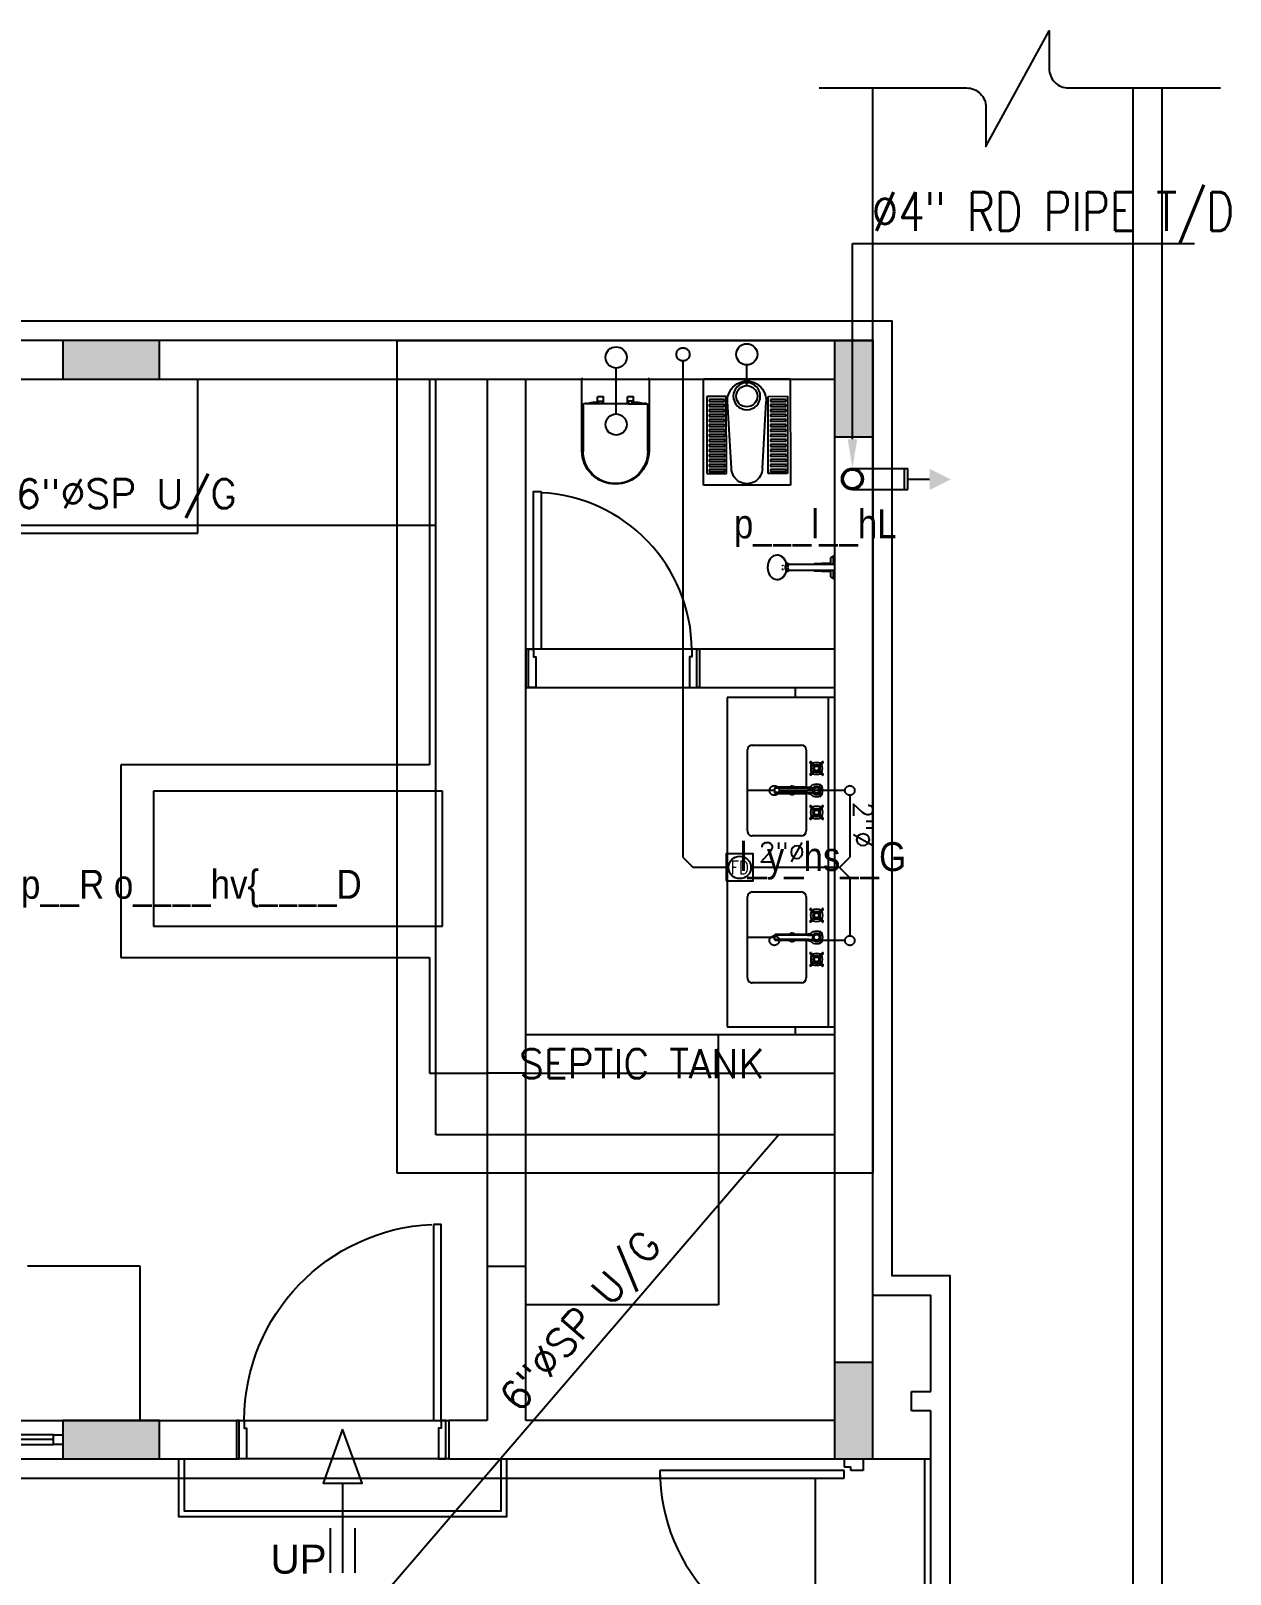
# Model space of a CAD drawing. Header units: metres. Extents: x -658 to -58, y -713 to -118.
# Drawn here: x -303.41 to -297.2, y -133.55 to -125.55 of the extents above; entities that cross this region are included whole.
import ezdxf
from ezdxf import colors
from ezdxf.entities.mleader import LeaderData, LeaderLine
from ezdxf.enums import TextEntityAlignment as Align
from ezdxf.math import Vec2, Vec3

# ---------------------------------------------------------------- set-up
doc = ezdxf.new("R2010")
doc.units = ezdxf.units.M
doc.header["$LTSCALE"] = 100
doc.linetypes.add('CENTERX2', pattern=[4, 2.5, -0.5, 0.5, -0.5])
for name, color, linetype in [('ARR', 114, 'Continuous'), ('cw', 4, 'Continuous'), ('DRAIN-LW', 2, 'Continuous'), ('drainage', 6, 'Continuous'), ('P-SANR-FDRN', 3, 'Continuous'), ('plan', 8, 'Continuous'), ('RWP', 6, 'Continuous'), ('WATER TEXT', 3, 'Continuous')]:
    doc.layers.add(name, color=color, linetype=linetype)
doc.layers.add('DRAINAGE  TEXT', color=3, linetype='Continuous', lineweight=25)
doc.layers.add('TEXT', color=7, linetype='Continuous', lineweight=25)
doc.styles.add('02-GROUND-FOR WORK$0$MZ', font='romans.shx', dxfattribs={"width": 0.8})
doc.styles.add('Arial', font='arial.ttf', dxfattribs={"height": 0.2})
doc.styles.add('mech', font='romans.shx')
doc.styles.add('style12', font='xarab.shx')
doc.styles.add('TIMES', font='simplex.shx', dxfattribs={"width": 0.8, "height": 0.4})

# ---------------------------------------------------------------- blocks, each defined once
blk = doc.blocks.new('Double Flush - E-5169083-الدور الارضي')
for p, q in [((-0.9596, 1.0021), (-0.9196, 1.0021)), ((-0.9596, 0.05), (-0.9596, 1.0021)), ((-0.9196, 1.0021), (-0.9196, 0.05)), ((0.9, 1.005), (0.9, 0.05)), ((0.94, 1.005), (0.9, 1.005)), ((0.94, 0.05), (0.94, 1.005)), ((-1, 0.05), (-0.9596, 0.05)), ((-1, 0.05), (-1, -0.05)), ((-0.9596, 0.05), (-0.9196, 0.05)), ((-0.9596, 0.05), (-0.9596, 0.015)), ((-0.94, 0.015), (-0.9596, 0.015)), ((-0.94, -0.05), (-0.94, 0.015)), ((0.9, 0.05), (0.94, 0.05)), ((0.94, 0.015), (0.9596, 0.015)), ((0.94, -0.05), (0.94, 0.015)), ((0.9596, 0.05), (0.9596, 0.015)), ((1, 0.05), (0.9596, 0.05)), ((1, 0.05), (1, -0.05)), ((-1, -0.05), (-0.94, -0.05)), ((1, -0.05), (0.94, -0.05))]:
    blk.add_line(p, q)
for centre, radius, start, end in [((-0.9596, 0.0534), 0.9487, 0, 90), ((0.94, 0.0541), 0.9509, 90, 180.03996)]:
    blk.add_arc(centre, radius, start, end)
blk = doc.blocks.new('Double_Vanity_15689 - Double_Vanity_15689-439216-الدور الارضي')
for p, q in [((0.0515, 0), (0.0515, -0.0317)), ((1.7601, -0.0317), (1.7601, 0)), ((0.0515, -0.0317), (1.7601, -0.0317)), ((0.0515, -0.0317), (0.0515, -0.5563)), ((0.3853, -0.0635), (0.3917, -0.0699)), ((0.3969, -0.0646), (0.3905, -0.0582)), ((0.3917, -0.0699), (0.4082, -0.0864)), ((0.4134, -0.0812), (0.3969, -0.0646)), ((0.4413, -0.0646), (0.4248, -0.0812)), ((0.43, -0.0864), (0.4465, -0.0699)), ((0.4477, -0.0582), (0.4413, -0.0646)), ((0.4465, -0.0699), (0.4529, -0.0635)), ((0.5046, -0.0702), (0.5144, -0.0795)), ((0.5208, -0.0731), (0.5116, -0.0632)), ((0.5552, -0.0632), (0.546, -0.0731)), ((0.5622, -0.0702), (0.5524, -0.0795)), ((0.6139, -0.0635), (0.6204, -0.07)), ((0.6256, -0.0648), (0.6191, -0.0582)), ((0.6204, -0.07), (0.6368, -0.0864)), ((0.642, -0.0812), (0.6256, -0.0648)), ((0.6698, -0.0648), (0.6534, -0.0812)), ((0.6586, -0.0864), (0.675, -0.07)), ((0.6763, -0.0582), (0.6698, -0.0648)), ((0.675, -0.07), (0.6815, -0.0635)), ((1.1538, -0.07), (1.1473, -0.0635)), ((1.1525, -0.0582), (1.159, -0.0648)), ((1.1702, -0.0864), (1.1538, -0.07)), ((1.159, -0.0648), (1.1754, -0.0812)), ((1.1868, -0.0812), (1.2032, -0.0648)), ((1.2084, -0.07), (1.192, -0.0864)), ((1.2032, -0.0648), (1.2097, -0.0582)), ((1.2149, -0.0635), (1.2084, -0.07)), ((1.2666, -0.0702), (1.2764, -0.0795)), ((1.2736, -0.0632), (1.2828, -0.0731)), ((1.308, -0.0731), (1.3172, -0.0632)), ((1.3242, -0.0702), (1.3144, -0.0795)), ((1.3823, -0.0699), (1.3759, -0.0635)), ((1.3811, -0.0582), (1.3875, -0.0646)), ((1.3988, -0.0864), (1.3823, -0.0699)), ((1.3875, -0.0646), (1.404, -0.0812)), ((1.4154, -0.0812), (1.4319, -0.0646)), ((1.4371, -0.0699), (1.4206, -0.0864)), ((1.4319, -0.0646), (1.4383, -0.0582)), ((1.4435, -0.0635), (1.4371, -0.0699)), ((1.7601, -0.5563), (1.7601, -0.0317)), ((0.3232, -0.1461), (0.517, -0.1461)), ((0.3917, -0.1143), (0.3853, -0.1207)), ((0.3905, -0.1259), (0.3969, -0.1195)), ((0.4082, -0.0978), (0.3917, -0.1143)), ((0.3969, -0.1195), (0.4134, -0.103)), ((0.4248, -0.103), (0.4413, -0.1195)), ((0.4465, -0.1143), (0.43, -0.0978)), ((0.4413, -0.1195), (0.4477, -0.1259)), ((0.4529, -0.1207), (0.4465, -0.1143)), ((0.5172, -0.148), (0.5172, -0.3067)), ((0.5219, -0.1393), (0.5219, -0.3107)), ((0.5449, -0.1393), (0.5449, -0.3107)), ((0.5496, -0.3067), (0.5496, -0.148)), ((0.5498, -0.1461), (0.7436, -0.1461)), ((0.6204, -0.1141), (0.6139, -0.1207)), ((0.6191, -0.1259), (0.6256, -0.1194)), ((0.6368, -0.0978), (0.6204, -0.1141)), ((0.6256, -0.1194), (0.642, -0.103)), ((0.6534, -0.103), (0.6698, -0.1194)), ((0.675, -0.1141), (0.6586, -0.0978)), ((0.6698, -0.1194), (0.6763, -0.1259)), ((0.6815, -0.1207), (0.675, -0.1141)), ((1.0852, -0.1461), (1.279, -0.1461)), ((1.1473, -0.1207), (1.1538, -0.1141)), ((1.159, -0.1194), (1.1525, -0.1259)), ((1.1538, -0.1141), (1.1702, -0.0978)), ((1.1754, -0.103), (1.159, -0.1194)), ((1.2032, -0.1194), (1.1868, -0.103)), ((1.192, -0.0978), (1.2084, -0.1141)), ((1.2097, -0.1259), (1.2032, -0.1194)), ((1.2084, -0.1141), (1.2149, -0.1207)), ((1.2792, -0.3067), (1.2792, -0.148)), ((1.2839, -0.1393), (1.2839, -0.3107)), ((1.3069, -0.1393), (1.3069, -0.3107)), ((1.3116, -0.148), (1.3116, -0.3067)), ((1.3118, -0.1461), (1.5056, -0.1461)), ((1.3759, -0.1207), (1.3823, -0.1143)), ((1.3875, -0.1195), (1.3811, -0.1259)), ((1.3823, -0.1143), (1.3988, -0.0978)), ((1.404, -0.103), (1.3875, -0.1195)), ((1.4319, -0.1195), (1.4154, -0.103)), ((1.4206, -0.0978), (1.4371, -0.1143)), ((1.4383, -0.1259), (1.4319, -0.1195)), ((1.4371, -0.1143), (1.4435, -0.1207)), ((0.2978, -0.4255), (0.2978, -0.1715)), ((0.769, -0.1715), (0.769, -0.4255)), ((1.0598, -0.4255), (1.0598, -0.1715)), ((1.531, -0.1715), (1.531, -0.4255)), ((0.7436, -0.4509), (0.3232, -0.4509)), ((1.5056, -0.4509), (1.0852, -0.4509)), ((0.0515, -0.5563), (1.7601, -0.5563))]:
    blk.add_line(p, q)
for centre, radius in [((0.4191, -0.0921), 0.0123), ((0.5334, -0.0921), 0.0193), ((0.5334, -0.0921), 0.0144), ((0.6477, -0.0921), 0.0123), ((1.1811, -0.0921), 0.0123), ((1.2954, -0.0921), 0.0193), ((1.2954, -0.0921), 0.0144), ((1.4097, -0.0921), 0.0123)]:
    blk.add_circle(centre, radius)
for centre, radius, start, end in [((0.3879, -0.0609), 0.0037, 45, 225), ((0.481, -0.0921), 0.092, 166.03492, 193.96508), ((0.4191, -0.1539), 0.092, 76.03492, 103.96508), ((0.4564, -0.0921), 0.0562, 167.38599, 192.61401), ((0.4191, -0.1294), 0.0562, 77.38599, 102.61401), ((0.4191, -0.0921), 0.0142, 60.15814, 119.84186), ((0.3818, -0.0921), 0.0562, 347.38599, 12.61401), ((0.3572, -0.0921), 0.092, 346.03492, 13.96508), ((0.4503, -0.0609), 0.0037, 315, 135), ((0.5851, -0.0921), 0.0835, 164.82818, 194.06586), ((0.4892, -0.0479), 0.0271, 304.47545, 325.52455), ((0.5334, -0.1438), 0.0835, 74.82818, 105.17182), ((0.5707, -0.0921), 0.0576, 167.39951, 194.38352), ((0.4994, -0.0581), 0.0262, 305.07698, 324.92302), ((0.5334, -0.1294), 0.0576, 77.39951, 102.60049), ((0.5674, -0.0581), 0.0262, 215.07698, 234.92302), ((0.4961, -0.0921), 0.0577, 345.61648, 12.60049), ((0.5776, -0.0479), 0.0271, 214.47545, 235.52455), ((0.4817, -0.0921), 0.0835, 345.93414, 15.17182), ((0.6165, -0.0609), 0.0037, 45, 225), ((0.6714, -0.0921), 0.0556, 156.61011, 203.38989), ((0.6477, -0.1158), 0.0556, 66.61011, 113.38989), ((0.685, -0.0921), 0.0562, 167.38599, 192.61401), ((0.6477, -0.1294), 0.0562, 77.38599, 102.61401), ((0.6477, -0.0921), 0.0142, 60.15814, 119.84186), ((0.6104, -0.0921), 0.0561, 347.38599, 12.61401), ((0.624, -0.0921), 0.0556, 336.61011, 23.38989), ((0.6789, -0.0609), 0.0037, 315, 135), ((1.1499, -0.0609), 0.0037, 45, 225), ((1.2048, -0.0921), 0.0556, 156.61011, 203.38989), ((1.1811, -0.1158), 0.0555, 66.61011, 113.38989), ((1.2184, -0.0921), 0.0561, 167.38599, 192.61401), ((1.1811, -0.1294), 0.0561, 77.38599, 102.61401), ((1.1811, -0.0921), 0.0142, 60.15814, 119.84186), ((1.1438, -0.0921), 0.0562, 347.38599, 12.61401), ((1.1574, -0.0921), 0.0556, 336.61011, 23.38989), ((1.2123, -0.0609), 0.0037, 315, 135), ((1.3471, -0.0921), 0.0835, 164.82818, 194.06586), ((1.2512, -0.0479), 0.0271, 304.47545, 325.52455), ((1.2954, -0.1438), 0.0835, 74.82818, 105.17182), ((1.3327, -0.0921), 0.0576, 167.39951, 194.38352), ((1.2614, -0.0581), 0.0262, 305.07698, 324.92302), ((1.2954, -0.1294), 0.0577, 77.39951, 102.60049), ((1.3294, -0.0581), 0.0262, 215.07698, 234.92302), ((1.2581, -0.0921), 0.0577, 345.61648, 12.60049), ((1.3396, -0.0479), 0.0271, 214.47545, 235.52455), ((1.2437, -0.0921), 0.0835, 345.93414, 15.17182), ((1.3785, -0.0609), 0.0037, 45, 225), ((1.4716, -0.0921), 0.092, 166.03492, 193.96508), ((1.4097, -0.1539), 0.092, 76.03492, 103.96508), ((1.447, -0.0921), 0.0561, 167.38599, 192.61401), ((1.4097, -0.1294), 0.0561, 77.38599, 102.61401), ((1.4097, -0.0921), 0.0142, 60.15814, 119.84186), ((1.3724, -0.0921), 0.0562, 347.38599, 12.61401), ((1.3478, -0.0921), 0.092, 346.03492, 13.96508), ((1.4409, -0.0609), 0.0037, 315, 135), ((0.3232, -0.1715), 0.0254, 90, 180), ((0.3879, -0.1233), 0.0037, 135, 315), ((0.4191, -0.0302), 0.092, 256.03492, 283.96508), ((0.4191, -0.0921), 0.0142, 150.15814, 209.84186), ((0.4191, -0.0548), 0.0562, 257.38599, 282.61401), ((0.4191, -0.0921), 0.0142, 240.15814, 299.84186), ((0.4191, -0.0921), 0.0142, 330.15814, 29.84186), ((0.4503, -0.1233), 0.0037, 225, 45), ((0.4944, -0.1284), 0.0188, 23.37996, 58.62004), ((0.449, -0.148), 0.0682, 0, 23.37996), ((0.5072, -0.1177), 0.0137, 19.73046, 55.78518), ((0.3364, -0.1393), 0.1855, 0, 8.11708), ((0.5334, 0.0167), 0.1305, 264.12495, 275.87505), ((0.7304, -0.1393), 0.1855, 171.88292, 180), ((0.5596, -0.1177), 0.0137, 124.21482, 160.26954), ((0.6186, -0.1482), 0.069, 156.76966, 179.85038), ((0.5722, -0.1281), 0.0184, 121.04904, 156.95096), ((0.6165, -0.1233), 0.0037, 135, 315), ((0.6477, -0.0684), 0.0555, 246.61011, 293.38989), ((0.6477, -0.0921), 0.0142, 150.15814, 209.84186), ((0.6477, -0.0548), 0.0561, 257.38599, 282.61401), ((0.6477, -0.0921), 0.0142, 240.15814, 299.84186), ((0.6477, -0.0921), 0.0142, 330.15814, 29.84186), ((0.6789, -0.1233), 0.0037, 225, 45), ((0.7436, -0.1715), 0.0254, 0, 90), ((1.0852, -0.1715), 0.0254, 90, 180), ((1.1499, -0.1233), 0.0037, 135, 315), ((1.1811, -0.0684), 0.0556, 246.61011, 293.38989), ((1.1811, -0.0921), 0.0142, 150.15814, 209.84186), ((1.1811, -0.0548), 0.0561, 257.38599, 282.61401), ((1.1811, -0.0921), 0.0142, 240.15814, 299.84186), ((1.1811, -0.0921), 0.0142, 330.15814, 29.84186), ((1.2123, -0.1233), 0.0037, 225, 45), ((1.2566, -0.1281), 0.0184, 23.04904, 58.95096), ((1.2102, -0.1482), 0.069, 0.14962, 23.23034), ((1.2692, -0.1177), 0.0137, 19.73046, 55.78518), ((1.0984, -0.1393), 0.1855, 0, 8.11708), ((1.2954, 0.0167), 0.1305, 264.12495, 275.87505), ((1.4924, -0.1393), 0.1855, 171.88292, 180), ((1.3216, -0.1177), 0.0137, 124.21482, 160.26954), ((1.3798, -0.148), 0.0682, 156.62004, 180), ((1.3344, -0.1284), 0.0188, 121.37996, 156.62004), ((1.3785, -0.1233), 0.0037, 135, 315), ((1.4097, -0.0302), 0.092, 256.03492, 283.96508), ((1.4097, -0.0921), 0.0142, 150.15814, 209.84186), ((1.4097, -0.0548), 0.0562, 257.38599, 282.61401), ((1.4097, -0.0921), 0.0142, 240.15814, 299.84186), ((1.4097, -0.0921), 0.0142, 330.15814, 29.84186), ((1.4409, -0.1233), 0.0037, 225, 45), ((1.5056, -0.1715), 0.0254, 0, 90), ((0.5335, -0.1488), 0.1623, 265.90755, 274.01036), ((1.2953, -0.1488), 0.1623, 265.98964, 274.09245), ((0.3232, -0.4255), 0.0254, 180, 270), ((0.7436, -0.4255), 0.0254, 270, 0), ((1.0852, -0.4255), 0.0254, 180, 270), ((1.5056, -0.4255), 0.0254, 270, 0)]:
    blk.add_arc(centre, radius, start, end)
for points in [[(0.5172, -0.3067), (0.5179, -0.307), (0.5191, -0.3077), (0.5207, -0.3091), (0.5216, -0.3102), (0.5219, -0.3107)], [(0.5449, -0.3108), (0.5453, -0.3102), (0.5461, -0.3091), (0.5477, -0.3077), (0.549, -0.307), (0.5496, -0.3067)], [(1.2839, -0.3108), (1.2835, -0.3102), (1.2827, -0.3091), (1.2811, -0.3077), (1.2798, -0.307), (1.2792, -0.3067)], [(1.3116, -0.3067), (1.3109, -0.307), (1.3097, -0.3077), (1.3081, -0.3091), (1.3072, -0.3102), (1.3069, -0.3107)]]:
    blk.add_open_spline(points, degree=3)
blk = doc.blocks.new('Sink - Undercounter - 0614_000-439182-الدور الارضي')
blk.add_line((0, -0.3683), (0, -0.508))
for radius, start, end in [(0.0222, 167.9907, 173.26445), (0.0223, 186.65521, 191.95082), (0.0223, 6.69479, 11.98142), (0.0222, 348.02863, 353.31801)]:
    blk.add_arc((0, -0.2759), radius, start, end)
for points, knots in [([(-0.0164, -0.2909), (-0.0166, -0.2907), (-0.0177, -0.2895), (-0.0194, -0.2871), (-0.021, -0.2836), (-0.0219, -0.2803), (-0.0222, -0.2774), (-0.0223, -0.2741), (-0.0217, -0.2702), (-0.0202, -0.2663), (-0.0185, -0.2635), (-0.0174, -0.262), (-0.0166, -0.2612), (-0.0164, -0.2609)], [0.2645153, 0.2645153, 0.2645153, 0.2645153, 0.2777778, 0.3333333, 0.3888889, 0.4444444, 0.4791667, 0.5138889, 0.5833333, 0.6527778, 0.6875, 0.7222222, 0.7350275, 0.7350275, 0.7350275, 0.7350275]), ([(0.0164, -0.2609), (0.0166, -0.2612), (0.0177, -0.2624), (0.0194, -0.2647), (0.021, -0.2683), (0.0219, -0.2716), (0.0222, -0.2744), (0.0223, -0.2777), (0.0217, -0.2817), (0.0202, -0.2856), (0.0185, -0.2883), (0.0174, -0.2898), (0.0166, -0.2907), (0.0164, -0.2909)], [0.2647712, 0.2647712, 0.2647712, 0.2647712, 0.2777778, 0.3333333, 0.3888889, 0.4444444, 0.4791667, 0.5138889, 0.5833333, 0.6527778, 0.6875, 0.7222222, 0.735342, 0.735342, 0.735342, 0.735342])]:
    blk.add_open_spline(points, degree=3, knots=knots)
blk = doc.blocks.new('Deca_Bacia Sanitaria Convencional Lk_P_232_Suspensa - P_232_Branco Gelo GE17-2202971-الدور الارضي')
for p, q in [((-99.1446, -78.7742), (-99.1446, -79.1455)), ((-98.7968, -79.1455), (-98.7968, -78.7742))]:
    blk.add_line(p, q)
for centre, radius, start, end in [((-98.9707, -78.7742), 0.1739, 0, 180), ((-99.1406, -79.1455), 0.004, 180, 270), ((-98.8008, -79.1455), 0.004, 270, 0)]:
    blk.add_arc(centre, radius, start, end)
blk = doc.blocks.new('Deca_Shared_Assento_P_232 - AP_60_ Branco Gelo GE17-2202861-الدور الارضي')
for p, q in [((-99.1388, -79.0091), (-99.1388, -78.7705)), ((-98.803, -78.7711), (-98.803, -79.0091)), ((-99.0394, -79.0174), (-99.1343, -79.0174)), ((-99.1209, -79.0192), (-99.1284, -79.0191)), ((-99.0652, -79.0243), (-99.088, -79.0243)), ((-99.0736, -79.0233), (-99.0736, -79.0174)), ((-99.073, -79.0234), (-99.073, -79.0174)), ((-99.0652, -79.0243), (-99.0615, -79.0243)), ((-99.0652, -79.0516), (-99.0652, -79.0243)), ((-99.0336, -79.0526), (-99.0642, -79.0526)), ((-99.0605, -79.0233), (-99.0605, -79.0174)), ((-99.0605, -79.0212), (-99.0584, -79.0212)), ((-99.0584, -79.0212), (-99.0584, -79.0302)), ((-99.0574, -79.0312), (-99.0404, -79.0312)), ((-98.9671, -79.0174), (-99.0394, -79.0174)), ((-99.0394, -79.0174), (-99.0394, -79.0212)), ((-99.0394, -79.0303), (-99.0394, -79.0211)), ((-99.0394, -79.0212), (-99.0336, -79.0212)), ((-99.0326, -79.0222), (-99.0326, -79.0516)), ((-98.9024, -79.0174), (-98.9671, -79.0174)), ((-98.9092, -79.0516), (-98.9092, -79.0222)), ((-98.9082, -79.0212), (-98.9024, -79.0212)), ((-98.8776, -79.0526), (-98.9082, -79.0526)), ((-98.9024, -79.0174), (-98.8074, -79.0174)), ((-98.9024, -79.0212), (-98.9024, -79.0174)), ((-98.9024, -79.0303), (-98.9024, -79.0211)), ((-98.8844, -79.0312), (-98.9014, -79.0312)), ((-98.8834, -79.0212), (-98.8834, -79.0302)), ((-98.8813, -79.0212), (-98.8834, -79.0212)), ((-98.8813, -79.0233), (-98.8813, -79.0174)), ((-98.8766, -79.0243), (-98.8803, -79.0243)), ((-98.8537, -79.0243), (-98.8766, -79.0243)), ((-98.8766, -79.0243), (-98.8766, -79.0516)), ((-98.8688, -79.0234), (-98.8688, -79.0174)), ((-98.8682, -79.0233), (-98.8682, -79.0174)), ((-98.8133, -79.0191), (-98.8208, -79.0192))]:
    blk.add_line(p, q)
for centre, radius, start, end in [((-98.9709, -78.7711), 0.1679, 0, 179.79473), ((-99.1287, -79.0091), 0.01, 180, 271.77314), ((-99.0407, -78.6089), 0.4181, 258.94403, 263.5087), ((-99.0746, -79.0233), 0.00102, 280, 0), ((-99.072, -79.0234), 0.000938, 180, 270), ((-99.0642, -79.0516), 0.001, 180, 270), ((-99.0615, -79.0233), 0.000993, 270, 0), ((-99.0574, -79.0302), 0.00101, 180, 270), ((-99.0404, -79.0301), 0.00102, 270, 353.78461), ((-99.0336, -79.0222), 0.001, 0, 90), ((-99.0336, -79.0516), 0.001, 270, 0), ((-98.9082, -79.0222), 0.001, 90, 180), ((-98.9082, -79.0516), 0.001, 180, 270), ((-98.9014, -79.0301), 0.00102, 186.21539, 270), ((-98.8844, -79.0302), 0.00101, 270, 0), ((-98.8803, -79.0233), 0.000993, 180, 270), ((-98.8776, -79.0516), 0.001, 270, 0), ((-98.8697, -79.0234), 0.000938, 270, 0), ((-98.8671, -79.0233), 0.00102, 180, 260), ((-98.901, -78.6089), 0.4181, 276.4913, 281.05597), ((-98.813, -79.0091), 0.01, 268.22686, 0)]:
    blk.add_arc(centre, radius, start, end)
blk = doc.blocks.new('SHOWER_MOXIE_BLUETOOTH_17280 - MOXIE-631698-الدور الارضي')
for p, q in [((0.0917, 0.3788), (0.1139, 0.368)), ((0.105, 0.3797), (0.105, 0.37)), ((0.11, 0.3665), (0.11, 0.3558)), ((0.1118, 0.394), (0.1182, 0.3908)), ((0.1318, 0.3908), (0.1382, 0.394)), ((0.1361, 0.368), (0.1583, 0.3788)), ((0.14, 0.3558), (0.14, 0.3665)), ((0.145, 0.37), (0.145, 0.3797)), ((0.11, 0.2585), (0.11, 0.125)), ((0.14, 0.125), (0.14, 0.2585)), ((0.1052, 0.1902), (0.1052, 0.2302)), ((0.1052, 0.2302), (0.1099, 0.2302)), ((0.1099, 0.1902), (0.1052, 0.1902)), ((0.1052, 0.1902), (0.1052, 0.1601)), ((0.1052, 0.1902), (0.1099, 0.1902)), ((0.11, 0.1601), (0.1052, 0.1601)), ((0.108, 0.1602), (0.108, 0.1582)), ((0.14, 0.2302), (0.1449, 0.2302)), ((0.1448, 0.1902), (0.1401, 0.1902)), ((0.1401, 0.1902), (0.1448, 0.1902)), ((0.1448, 0.1601), (0.1401, 0.1601)), ((0.142, 0.1582), (0.142, 0.1602)), ((0.1449, 0.2302), (0.1448, 0.1902)), ((0.1448, 0.1601), (0.1448, 0.1902)), ((0.0665, 0.1315), (0.0752, 0.1432)), ((0.0665, 0.1315), (0.0665, 0.125)), ((0.1099, 0.1315), (0.0665, 0.1315)), ((0.0752, 0.1432), (0.1098, 0.1432)), ((0.1052, 0.1582), (0.1052, 0.1432)), ((0.1052, 0.1582), (0.11, 0.1582)), ((0.125, 0.125), (0.11, 0.125)), ((0.14, 0.125), (0.125, 0.125)), ((0.1401, 0.1582), (0.1448, 0.1582)), ((0.1835, 0.1315), (0.1402, 0.1315)), ((0.1403, 0.1432), (0.1748, 0.1432)), ((0.1448, 0.1432), (0.1448, 0.1582)), ((0.1748, 0.1432), (0.1835, 0.1315)), ((0.1835, 0.125), (0.1835, 0.1315))]:
    blk.add_line(p, q)
at = {"flags": 128}
for points in [[(0.125, 0.4712), (0.1225, 0.4712), (0.1199, 0.4711), (0.1174, 0.4709), (0.1149, 0.4706), (0.1124, 0.4703), (0.1099, 0.4698), (0.1075, 0.4693), (0.105, 0.4687), (0.1027, 0.468), (0.1003, 0.4673), (0.098, 0.4665), (0.0957, 0.4656), (0.0935, 0.4646), (0.0913, 0.4636), (0.0892, 0.4625), (0.0871, 0.4614), (0.0851, 0.4601), (0.0832, 0.4589), (0.0813, 0.4575), (0.0795, 0.4561), (0.0777, 0.4546), (0.0761, 0.4531), (0.0745, 0.4516), (0.073, 0.4499), (0.0716, 0.4483), (0.0702, 0.4466), (0.069, 0.4448), (0.0678, 0.443), (0.0668, 0.4412), (0.0666, 0.4409)], [(0.0801, 0.387), (0.0784, 0.3884), (0.0767, 0.3899), (0.0752, 0.3915), (0.0737, 0.3931), (0.0723, 0.3947), (0.071, 0.3964), (0.0698, 0.3981), (0.0687, 0.3998), (0.0676, 0.4016), (0.0675, 0.4019)], [(0.1834, 0.4409), (0.1823, 0.4428), (0.1812, 0.4446), (0.1799, 0.4463), (0.1786, 0.448), (0.1772, 0.4497), (0.1757, 0.4513), (0.1742, 0.4529), (0.1725, 0.4544), (0.1708, 0.4559), (0.169, 0.4573), (0.1671, 0.4587), (0.1652, 0.4599), (0.1632, 0.4612), (0.1611, 0.4624), (0.159, 0.4635), (0.1569, 0.4645), (0.1546, 0.4655), (0.1524, 0.4664), (0.1501, 0.4672), (0.1477, 0.4679), (0.1453, 0.4686), (0.1429, 0.4692), (0.1405, 0.4697), (0.138, 0.4702), (0.1355, 0.4706), (0.133, 0.4708), (0.1305, 0.4711), (0.1279, 0.4712), (0.1254, 0.4712), (0.125, 0.4712)], [(0.1825, 0.4019), (0.1815, 0.4001), (0.1804, 0.3984), (0.1792, 0.3966), (0.1779, 0.395), (0.1765, 0.3933), (0.1751, 0.3917), (0.1735, 0.3902), (0.1719, 0.3887), (0.1702, 0.3872)], [(0.0939, 0.3786), (0.0917, 0.3796), (0.0896, 0.3807), (0.0876, 0.3818), (0.0857, 0.383)], [(0.105, 0.37), (0.105, 0.3693), (0.1051, 0.3686), (0.1052, 0.368), (0.1053, 0.3673), (0.1054, 0.3667), (0.1056, 0.366), (0.1058, 0.3654), (0.1061, 0.3647), (0.1064, 0.3641), (0.1067, 0.3635), (0.107, 0.3629), (0.1074, 0.3623), (0.1078, 0.3618), (0.1082, 0.3612), (0.1086, 0.3607), (0.1091, 0.3601), (0.1096, 0.3596), (0.1101, 0.3591)], [(0.11, 0.3558), (0.11, 0.3527), (0.11, 0.3494), (0.11, 0.346), (0.11, 0.3424), (0.11, 0.3387), (0.11, 0.3348), (0.11, 0.3309), (0.11, 0.3268), (0.11, 0.3226), (0.11, 0.3184), (0.11, 0.314), (0.11, 0.3095), (0.11, 0.305), (0.11, 0.3003), (0.11, 0.2956), (0.11, 0.2909), (0.11, 0.2861), (0.11, 0.2813), (0.11, 0.2764), (0.11, 0.2715), (0.11, 0.2665), (0.11, 0.2616), (0.11, 0.2585)], [(0.125, 0.3784), (0.1244, 0.3784), (0.1238, 0.3784), (0.1232, 0.3783), (0.1227, 0.3782), (0.1221, 0.3782), (0.1215, 0.3781), (0.1209, 0.3779), (0.1204, 0.3778), (0.1198, 0.3776), (0.1192, 0.3775), (0.1187, 0.3773), (0.1182, 0.3771), (0.1176, 0.3768), (0.1171, 0.3766), (0.1166, 0.3763), (0.1161, 0.3761), (0.1156, 0.3758), (0.1152, 0.3755), (0.1147, 0.3751), (0.1143, 0.3748), (0.1138, 0.3744), (0.1136, 0.3742)], [(0.1364, 0.3742), (0.136, 0.3746), (0.1356, 0.3749), (0.1351, 0.3753), (0.1347, 0.3756), (0.1342, 0.3759), (0.1337, 0.3762), (0.1332, 0.3764), (0.1327, 0.3767), (0.1322, 0.3769), (0.1316, 0.3772), (0.1311, 0.3774), (0.1305, 0.3775), (0.13, 0.3777), (0.1294, 0.3779), (0.1289, 0.378), (0.1283, 0.3781), (0.1277, 0.3782), (0.1271, 0.3783), (0.1265, 0.3783), (0.126, 0.3784), (0.1254, 0.3784), (0.125, 0.3784)], [(0.14, 0.2585), (0.14, 0.2634), (0.14, 0.2684), (0.14, 0.2733), (0.14, 0.2782), (0.14, 0.2831), (0.14, 0.2879), (0.14, 0.2927), (0.14, 0.2974), (0.14, 0.3021), (0.14, 0.3067), (0.14, 0.3112), (0.14, 0.3156), (0.14, 0.32), (0.14, 0.3242), (0.14, 0.3284), (0.14, 0.3324), (0.14, 0.3363), (0.14, 0.3401), (0.14, 0.3437), (0.14, 0.3473), (0.14, 0.3506), (0.14, 0.3539), (0.14, 0.3558)], [(0.1402, 0.3595), (0.1408, 0.36), (0.1412, 0.3605), (0.1417, 0.3611), (0.1421, 0.3616), (0.1425, 0.3622), (0.1429, 0.3628), (0.1433, 0.3633), (0.1436, 0.364), (0.1439, 0.3646), (0.1441, 0.3652), (0.1443, 0.3658), (0.1445, 0.3665), (0.1447, 0.3671), (0.1448, 0.3678), (0.1449, 0.3685), (0.145, 0.3691), (0.145, 0.3698), (0.145, 0.37)], [(0.1642, 0.3829), (0.1627, 0.382), (0.1607, 0.3809), (0.1586, 0.3798), (0.1565, 0.3787)]]:
    blk.add_lwpolyline(points, dxfattribs=at)
for centre, major_axis, start_param, end_param in [((0.125, 0.4213), (-0.0635, 0), 4.712389, 7.442161), ((0.125, 0.4213), (0.0626, 0), 2.917193, 2.941068), ((0.125, 0.4213), (0.0626, 0), 3.342118, 3.403978), ((0.125, 0.4213), (0.0635, 0), 5.12421, 7.853982), ((0.125, 0.4213), (0.0626, 0), 6.020799, 6.08266), ((0.125, 0.4213), (0.0626, 0), 0.200525, 0.224399), ((0.125, 0.4213), (0.0395, 0), 4.322798, 4.381145), ((0.125, 0.3687), (-0.015, 0), 4.712389, 6.283185), ((0.125, 0.3665), (-0.015, 0), 4.712389, 6.283185), ((0.125, 0.3558), (-0.015, 0), 4.712389, 6.283185), ((0.125, 0.3687), (0.015, 0), 0, 1.570796), ((0.125, 0.3665), (0.015, 0), 0, 1.570796), ((0.125, 0.3558), (0.015, 0), 0, 1.570796), ((0.125, 0.4213), (0.0395, 0), 5.030399, 5.068141)]:
    blk.add_ellipse(centre, major_axis=major_axis, ratio=0.786454, start_param=start_param, end_param=end_param)
blk = doc.blocks.new('*U102')
for points in [[(79, 916), (79, 100), (39, 100), (39, 916)], [(0, -100), (14, -100), (14, 100), (0, 100)], [(900, -100), (886, -100), (886, 100), (900, 100)]]:
    blk.add_lwpolyline(points, close=True)
at = {"ltscale": 0.25}
for points in [[(900, 100), (0, 100)], [(0, -100), (900, -100)]]:
    blk.add_lwpolyline(points, dxfattribs=at)
at = {"flags": 128}
for points in [[(14, -100), (14, 100), (14, 100), (39, 100), (39, 60), (52, 60), (52, -100)], [(886, -100), (886, 100), (886, 100), (861, 100), (861, 60), (848, 60), (848, -100), (886, -100)]]:
    blk.add_lwpolyline(points, close=True, dxfattribs=at)
at = {"ltscale": 0.25}
blk.add_arc((38.2, 88.8), 822.9, 0.40319, 87.18918, dxfattribs=at)
blk = doc.blocks.new('*U103')
for points in [[(79, 1116), (79, 100), (39, 100), (39, 1116)], [(0, -100), (14, -100), (14, 100), (0, 100)], [(1100, -100), (1086, -100), (1086, 100), (1100, 100)]]:
    blk.add_lwpolyline(points, close=True)
at = {"ltscale": 0.25}
for points in [[(1100, 100), (0, 100)], [(0, -100), (1100, -100)]]:
    blk.add_lwpolyline(points, dxfattribs=at)
at = {"flags": 128}
for points in [[(14, -100), (14, 100), (14, 100), (39, 100), (39, 60), (52, 60), (52, -100)], [(1086, -100), (1086, 100), (1086, 100), (1061, 100), (1061, 60), (1048, 60), (1048, -100), (1086, -100)]]:
    blk.add_lwpolyline(points, close=True, dxfattribs=at)
at = {"ltscale": 0.25}
blk.add_arc((38, 94.6), 1023.1, 0.40319, 87.18918, dxfattribs=at)
blk = doc.blocks.new('A$C57E275C5')
for p, q in [((0.0007, 0.4508), (0, 0.0008)), ((0.5507, 0.45), (0.0007, 0.4508)), ((0.061, 0.4364), (0.0608, 0.3364)), ((0.461, 0.4358), (0.061, 0.4364)), ((0.072, 0.3485), (0.0721, 0.4285)), ((0.0721, 0.4285), (0.0821, 0.4285)), ((0.0821, 0.4285), (0.082, 0.3485)), ((0.0979, 0.3485), (0.098, 0.4285)), ((0.098, 0.4285), (0.108, 0.4284)), ((0.108, 0.4284), (0.1079, 0.3484)), ((0.1238, 0.3484), (0.124, 0.4284)), ((0.124, 0.4284), (0.134, 0.4284)), ((0.134, 0.4284), (0.1338, 0.3484)), ((0.1498, 0.3484), (0.1499, 0.4284)), ((0.1499, 0.4284), (0.1599, 0.4284)), ((0.1599, 0.4284), (0.1598, 0.3484)), ((0.1757, 0.3483), (0.1758, 0.4283)), ((0.1758, 0.4283), (0.1858, 0.4283)), ((0.1858, 0.4283), (0.1857, 0.3483)), ((0.2016, 0.3483), (0.2017, 0.4283)), ((0.2017, 0.4283), (0.2117, 0.4283)), ((0.2117, 0.4283), (0.2116, 0.3483)), ((0.2275, 0.3483), (0.2277, 0.4283)), ((0.2277, 0.4283), (0.2377, 0.4282)), ((0.2377, 0.4282), (0.2375, 0.3482)), ((0.2535, 0.3482), (0.2536, 0.4282)), ((0.2536, 0.4282), (0.2636, 0.4282)), ((0.2636, 0.4282), (0.2635, 0.3482)), ((0.2794, 0.3482), (0.2795, 0.4282)), ((0.2795, 0.4282), (0.2895, 0.4282)), ((0.2895, 0.4282), (0.2894, 0.3482)), ((0.3053, 0.3481), (0.3054, 0.4281)), ((0.3054, 0.4281), (0.3154, 0.4281)), ((0.3154, 0.4281), (0.3153, 0.3481)), ((0.3312, 0.3481), (0.3314, 0.4281)), ((0.3314, 0.4281), (0.3414, 0.4281)), ((0.3414, 0.4281), (0.3412, 0.3481)), ((0.3572, 0.3481), (0.3573, 0.4281)), ((0.3573, 0.4281), (0.3673, 0.428)), ((0.3673, 0.428), (0.3672, 0.348)), ((0.3831, 0.348), (0.3832, 0.428)), ((0.3832, 0.428), (0.3932, 0.428)), ((0.3932, 0.428), (0.3931, 0.348)), ((0.409, 0.348), (0.4091, 0.428)), ((0.4091, 0.428), (0.4191, 0.428)), ((0.4191, 0.428), (0.419, 0.348)), ((0.4349, 0.3479), (0.435, 0.4279)), ((0.435, 0.4279), (0.445, 0.4279)), ((0.445, 0.4279), (0.4449, 0.3479)), ((0.4608, 0.3358), (0.461, 0.4358)), ((0.5507, 0.45), (0.55, 0)), ((0.0608, 0.3364), (0.4608, 0.3358)), ((0.082, 0.3485), (0.072, 0.3485)), ((0.0876, 0.3057), (0.4344, 0.325)), ((0.1079, 0.3484), (0.0979, 0.3485)), ((0.1338, 0.3484), (0.1238, 0.3484)), ((0.1598, 0.3484), (0.1498, 0.3484)), ((0.1857, 0.3483), (0.1757, 0.3483)), ((0.2116, 0.3483), (0.2016, 0.3483)), ((0.2375, 0.3482), (0.2275, 0.3483)), ((0.2635, 0.3482), (0.2535, 0.3482)), ((0.2894, 0.3482), (0.2794, 0.3482)), ((0.3153, 0.3481), (0.3053, 0.3481)), ((0.3412, 0.3481), (0.3312, 0.3481)), ((0.3672, 0.348), (0.3572, 0.3481)), ((0.3931, 0.348), (0.3831, 0.348)), ((0.419, 0.348), (0.409, 0.348)), ((0.4449, 0.3479), (0.4349, 0.3479)), ((0.0603, 0.0177), (0.0605, 0.1193)), ((0.0605, 0.1193), (0.4605, 0.1186)), ((0.0715, 0.0306), (0.0716, 0.1106)), ((0.0716, 0.1106), (0.0816, 0.1106)), ((0.0816, 0.1106), (0.0815, 0.0306)), ((0.0874, 0.1457), (0.4341, 0.1253)), ((0.0974, 0.0305), (0.0976, 0.1105)), ((0.0976, 0.1105), (0.1076, 0.1105)), ((0.1076, 0.1105), (0.1074, 0.0305)), ((0.1234, 0.0305), (0.1235, 0.1105)), ((0.1235, 0.1105), (0.1335, 0.1105)), ((0.1335, 0.1105), (0.1334, 0.0305)), ((0.1493, 0.0305), (0.1494, 0.1105)), ((0.1494, 0.1105), (0.1594, 0.1104)), ((0.1594, 0.1104), (0.1593, 0.0304)), ((0.1752, 0.0304), (0.1753, 0.1104)), ((0.1753, 0.1104), (0.1853, 0.1104)), ((0.1853, 0.1104), (0.1852, 0.0304)), ((0.2011, 0.0304), (0.2012, 0.1104)), ((0.2012, 0.1104), (0.2112, 0.1104)), ((0.2112, 0.1104), (0.2111, 0.0304)), ((0.227, 0.0303), (0.2272, 0.1103)), ((0.2272, 0.1103), (0.2372, 0.1103)), ((0.2372, 0.1103), (0.237, 0.0303)), ((0.253, 0.0303), (0.2531, 0.1103)), ((0.2531, 0.1103), (0.2631, 0.1103)), ((0.2631, 0.1103), (0.263, 0.0303)), ((0.2789, 0.0303), (0.279, 0.1103)), ((0.279, 0.1103), (0.289, 0.1102)), ((0.289, 0.1102), (0.2889, 0.0302)), ((0.3048, 0.0302), (0.3049, 0.1102)), ((0.3049, 0.1102), (0.3149, 0.1102)), ((0.3149, 0.1102), (0.3148, 0.0302)), ((0.3307, 0.0302), (0.3309, 0.1102)), ((0.3309, 0.1102), (0.3409, 0.1102)), ((0.3409, 0.1102), (0.3407, 0.0302)), ((0.3567, 0.0301), (0.3568, 0.1101)), ((0.3568, 0.1101), (0.3668, 0.1101)), ((0.3668, 0.1101), (0.3667, 0.0301)), ((0.3826, 0.0301), (0.3827, 0.1101)), ((0.3827, 0.1101), (0.3927, 0.1101)), ((0.3927, 0.1101), (0.3926, 0.0301)), ((0.4085, 0.0301), (0.4086, 0.1101)), ((0.4086, 0.1101), (0.4186, 0.11)), ((0.4186, 0.11), (0.4185, 0.03)), ((0.4344, 0.03), (0.4346, 0.11)), ((0.4346, 0.11), (0.4446, 0.11)), ((0.4446, 0.11), (0.4444, 0.03)), ((0.4605, 0.1186), (0.4603, 0.0171)), ((0, 0.0008), (0.55, 0)), ((0.4603, 0.0171), (0.0603, 0.0177)), ((0.0815, 0.0306), (0.0715, 0.0306)), ((0.1074, 0.0305), (0.0974, 0.0305)), ((0.1334, 0.0305), (0.1234, 0.0305)), ((0.1593, 0.0304), (0.1493, 0.0305)), ((0.1852, 0.0304), (0.1752, 0.0304)), ((0.2111, 0.0304), (0.2011, 0.0304)), ((0.237, 0.0303), (0.227, 0.0303)), ((0.263, 0.0303), (0.253, 0.0303)), ((0.2889, 0.0302), (0.2789, 0.0303)), ((0.3148, 0.0302), (0.3048, 0.0302)), ((0.3407, 0.0302), (0.3307, 0.0302)), ((0.3667, 0.0301), (0.3567, 0.0301)), ((0.3926, 0.0301), (0.3826, 0.0301)), ((0.4185, 0.03), (0.4085, 0.0301)), ((0.4444, 0.03), (0.4344, 0.03))]:
    blk.add_line(p, q)
blk.add_circle((0.4616, 0.2251), 0.07)
for centre, radius, start, end in [((0.44, 0.2252), 0.1, 266.63771, 93.1856), ((0.0875, 0.2257), 0.08, 89.91165, 269.91165)]:
    blk.add_arc(centre, radius, start, end)
blk = doc.blocks.new('*U118')
blk.add_line((3.95, 0), (0.05, 0))
for points in [[(0.05, 0.025), (0, 0.025), (0, -0.025), (0.05, -0.025)], [(3.95, -0.025), (3.95, 0.025), (0.05, 0.025), (0.05, -0.025)], [(3.95, 0.025), (4, 0.025), (4, -0.025), (3.95, -0.025)]]:
    blk.add_lwpolyline(points, close=True)
blk = doc.blocks.new('GREGRERGREGRE')
h = blk.add_hatch(color=256)
h.dxf.hatch_style = 1
h.paths.add_polyline_path([(-193.7048, -127.3512), (-193.7048, -127.1512), (-194.2048, -127.1512), (-194.2048, -127.3512)])
h = blk.add_hatch(color=256)
h.dxf.hatch_style = 1
h.paths.add_polyline_path([(-190.2048, -127.6512), (-190.0048, -127.6512), (-190.0048, -127.1512), (-190.2048, -127.1512)])
h = blk.add_hatch(color=256)
h.dxf.hatch_style = 1
h.paths.add_polyline_path([(-190.0048, -132.4512), (-190.2048, -132.4512), (-190.2048, -132.9512), (-190.0048, -132.9512)])
h = blk.add_hatch(color=256)
h.dxf.hatch_style = 1
h.paths.add_polyline_path([(-193.7048, -132.9512), (-193.7048, -132.7512), (-194.2048, -132.7512), (-194.2048, -132.9512)])
for points in [[(-193.7048, -127.3512), (-193.7048, -127.1512), (-194.2048, -127.1512), (-194.2048, -127.3512)], [(-190.2048, -127.6512), (-190.0048, -127.6512), (-190.0048, -127.1512), (-190.2048, -127.1512)], [(-190.0048, -132.4512), (-190.2048, -132.4512), (-190.2048, -132.9512), (-190.0048, -132.9512)], [(-193.7048, -132.9512), (-193.7048, -132.7512), (-194.2048, -132.7512), (-194.2048, -132.9512)]]:
    blk.add_lwpolyline(points, close=True)
blk = doc.blocks.new('A$Cc2be8e3e')
at = {"layer": 'plan'}
for p, q in [((-1.8028, 21.3095), (-1.8028, 22.619)), ((-0.4528, 7.1095), (-0.4528, 22.619)), ((-0.3028, 0), (-0.3028, 22.619)), ((-1.8028, 21.3095), (-41.8028, 21.3095)), ((-1.8028, 16.3595), (-1.8028, 21.3095)), ((-10.8028, 21.1095), (-3.8028, 21.1095)), ((-5.3028, 20.3095), (-5.3028, 21.1095)), ((-4.1028, 21.1095), (-4.1028, 19.1095)), ((-3.8028, 21.1095), (-3.8028, 17.5095)), ((-3.6028, 21.1095), (-2.0028, 21.1095)), ((-3.6028, 17.5095), (-3.6028, 21.1095)), ((-2.0028, 21.1095), (-2.0028, 19.7095)), ((-10.1028, 20.3095), (-5.3028, 20.3095)), ((-2.0028, 19.7095), (-2.7028, 19.7095)), ((-2.7028, 19.7095), (-2.7028, 19.5095)), ((-2.7028, 19.5095), (-2.0028, 19.5095)), ((-2.2062, 19.5095), (-2.2062, 19.458)), ((-2.0028, 19.5095), (-2.0028, 17.7095)), ((-4.1028, 19.1095), (-5.7028, 19.1095)), ((-5.7028, 19.1095), (-5.7028, 18.1095)), ((-5.5341, 18.9723), (-5.5341, 18.2723)), ((-4.0341, 18.9723), (-5.5341, 18.9723)), ((-4.0341, 18.2723), (-4.0341, 18.9723)), ((-5.5341, 18.2723), (-4.0341, 18.2723)), ((-5.7028, 18.1095), (-4.1028, 18.1095)), ((-4.1028, 18.1095), (-4.1028, 17.5095)), ((-2.0028, 17.7095), (-2.6028, 17.7095)), ((-2.6028, 17.5095), (-2.6028, 17.7095)), ((-2.2062, 17.7494), (-2.2062, 17.7095)), ((-4.1028, 17.5095), (-3.8028, 17.5095)), ((-3.6028, 17.5095), (-3.8028, 17.5095)), ((-2.6028, 17.5095), (-2.6028, 16.3095)), ((-2.6028, 17.5095), (-2.0028, 17.5095)), ((-2.0028, 17.5095), (-2.0028, 15.7095)), ((-5.6028, 16.5095), (-6.1876, 16.5095)), ((-5.6028, 15.7095), (-5.6028, 16.5095)), ((-3.8028, 16.5095), (-3.8028, 15.7095)), ((-3.8028, 16.5095), (-3.6028, 16.5095)), ((-3.6028, 15.7095), (-3.6028, 16.5095)), ((-1.8028, 15.5095), (-1.8028, 16.3595)), ((-1.8028, 16.3595), (-1.5028, 16.3595)), ((-1.5028, 15.8595), (-1.5028, 16.3595)), ((-2.6028, 16.3095), (-3.6028, 16.3095)), ((-1.6028, 15.7595), (-1.6028, 15.8595)), ((-1.6028, 15.8595), (-1.5028, 15.8595)), ((-10.0028, 15.7095), (-6.0028, 15.7095)), ((-6.0028, 15.7095), (-5.1028, 15.7095)), ((-6.0028, 15.7095), (-6.0028, 15.5095)), ((-5.1028, 15.7095), (-5.1028, 15.5095)), ((-3.8028, 15.7095), (-4.0028, 15.7095)), ((-4.0028, 15.7095), (-4.0028, 15.5095)), ((-2.0028, 15.7095), (-3.6028, 15.7095)), ((-1.5028, 15.7595), (-1.6028, 15.7595)), ((-1.5028, 15.5095), (-1.5028, 15.7595)), ((-10.0028, 15.5095), (-6.0028, 15.5095)), ((-6.0028, 15.5095), (-5.1028, 15.5095)), ((-4.0028, 15.5095), (-1.5028, 15.5095)), ((-4.5528, 15.3834), (-4.5528, 14.9194)), ((-4.617, 15.1508), (-4.617, 14.9194)), ((-4.4886, 15.1508), (-4.4886, 14.9194))]:
    blk.add_line(p, q, dxfattribs=at)
at = {"layer": 'plan', "ltscale": 0.5}
for p, q in [((-2.6028, 17.7095), (-3.6028, 17.7095)), ((-3.8028, 17.5095), (-3.8028, 16.5095)), ((-3.6028, 16.5095), (-3.6028, 17.5095)), ((-3.6028, 17.5095), (-2.6028, 17.5095))]:
    blk.add_line(p, q, dxfattribs=at)
at = {"layer": 'plan', "ltscale": 0.4}
blk.add_line((-1.5328, 13.5095), (-1.5328, 15.5095), dxfattribs=at)
at = {"layer": 'plan', "ltscale": 0.05}
blk.add_line((-1.5028, 13.5095), (-1.5028, 15.5095), dxfattribs=at)
at = {"layer": 'plan'}
blk.add_lwpolyline([(-2.0816, 22.619), (-1.3169, 22.619, -0.414214), (-1.2169, 22.519), (-1.2169, 22.315), (-0.8887, 22.915), (-0.8887, 22.719, 0.414214), (-0.7887, 22.619), (0, 22.619)], format="xyb", dxfattribs=at)
blk.add_lwpolyline([(-1.8028, 1.2095), (-1.4028, 1.2095), (-1.4028, 4.2095), (-1.7028, 4.2095), (-1.7028, 12.5595), (-1.4028, 12.5595), (-1.4028, 16.4595), (-1.7028, 16.4595), (-1.7028, 21.4095), (-11.1028, 21.4095), (-11.1028, 15.4095), (-2.1028, 15.4095), (-2.1028, 12.5595), (-2.0028, 12.5595)], dxfattribs=at)
blk.add_lwpolyline([(-4.5528, 15.664), (-4.6544, 15.3834), (-4.4512, 15.3834)], close=True, dxfattribs=at)
at = {"layer": 'plan', "ltscale": 0.05}
blk.add_lwpolyline([(-3.7028, 15.5095), (-3.7028, 15.2095), (-5.4028, 15.2095), (-5.4028, 15.5095)], dxfattribs=at)
at = {"layer": 'plan', "ltscale": 0.4}
blk.add_lwpolyline([(-3.7328, 15.5095), (-3.7328, 15.2395), (-5.3728, 15.2395), (-5.3728, 15.5095)], dxfattribs=at)
at = {"layer": 'plan'}
for name, p in [('GREGRERGREGRE', (188.202, 148.4607)), ('*U118', (-10.0028, 15.6095))]:
    blk.add_blockref(name, p, dxfattribs=at)
at = {"layer": 'plan', "xscale": -1}
for name, p, rotation in [('Deca_Bacia Sanitaria Convencional Lk_P_232_Suspensa - P_232_Branco Gelo GE17-2202971-الدور الارضي', (95.8328, -58.036), 180), ('A$C57E275C5', (-2.6819, 20.5588), 270), ('Deca_Shared_Assento_P_232 - AP_60_ Branco Gelo GE17-2202861-الدور الارضي', (95.8328, -58.036), 180)]:
    blk.add_blockref(name, p, dxfattribs=dict(at, rotation=rotation))
at = {"layer": 'plan', "yscale": 0.001, "zscale": 0.001}
for name, p, xscale in [('*U102', (-3.6028, 19.6095), 0.001), ('*U103', (-4.0028, 15.6095), -0.001)]:
    blk.add_blockref(name, p, dxfattribs=dict(at, xscale=xscale))
at = {"layer": 'plan'}
for name, p, rotation in [('SHOWER_MOXIE_BLUETOOTH_17280 - MOXIE-631698-الدور الارضي', (-1.8778, 20.008), 90), ('Double_Vanity_15689 - Double_Vanity_15689-439216-الدور الارضي', (-2.0028, 19.5095), 269.9999999999999), ('Sink - Undercounter - 0614_000-439182-الدور الارضي', (-1.9457, 18.9761), 269.9999999999999), ('Sink - Undercounter - 0614_000-439182-الدور الارضي', (-1.9457, 18.2141), 269.9999999999999), ('Double Flush - E-5169083-الدور الارضي', (-1.9028, 14.5095), 90)]:
    blk.add_blockref(name, p, dxfattribs=dict(at, rotation=rotation))
at = {"layer": 'plan', "style": 'style12', "width": 0.9}
for s, p in [('p___l__hL', (-2.5236, 20.2836)), ('l_y_hs__G', (-2.4937, 18.5579)), ('l_gp__R o____hv{____D', (-6.4614, 18.4143))]:
    blk.add_text(s, height=0.15, dxfattribs=at).set_placement(p)
at = {"layer": 'plan', "insert": (-4.9266, 15.0649), "char_height": 0.15, "width": 0.434395, "attachment_point": 1, "line_spacing_factor": 0.941778, "style": 'Arial'}
blk.add_mtext('UP', dxfattribs=at)
blk = doc.blocks.new('FD-1')
at = {"layer": 'P-SANR-FDRN', "color": 3}
blk.add_lwpolyline([(-75, -75), (75, -75), (75, 75), (-75, 75)], close=True, dxfattribs=at)
blk.add_circle((0, 0), 62.5, dxfattribs=at)
at = {"layer": 'DRAINAGE  TEXT', "color": 1, "insert": (49.5, -0.6), "char_height": 74.65, "width": 0.635, "attachment_point": 6, "style": 'TIMES'}
blk.add_mtext('{\\Fsimplex|c0;FD}', dxfattribs=at)

msp = doc.modelspace()

# ---------------------------------------------------------------- hatches: boundary and pattern name
at = {"layer": 'ARR'}
for points in [[(-298.6446, -127.8718), (-298.7546, -127.8718), (-298.7546, -127.8168)], [(-298.6446, -127.8718), (-298.7546, -127.8718), (-298.7546, -127.9269)]]:
    msp.add_hatch(color=256, dxfattribs=at).paths.add_polyline_path(points)
at = {"layer": 'RWP', "linetype": 'Continuous', "ltscale": 0.1}
h = msp.add_hatch(color=2, dxfattribs=at)
h.paths.add_polyline_path([(-299.2101, -127.8694, 1), (-299.1001, -127.8696, 1)])
h.paths.add_polyline_path([(-299.203, -127.8694, 1), (-299.1072, -127.8696, 1)], flags=16)
h = msp.add_hatch(color=2, dxfattribs=at)
h.paths.add_polyline_path([(-299.0995, -127.8695, -1), (-299.2095, -127.8697, -1)])
h.paths.add_polyline_path([(-299.1066, -127.8696, -1), (-299.2023, -127.8697, -1)], flags=16)

# ---------------------------------------------------------------- linework, layer by layer
at = {"layer": 'ARR'}
msp.add_line((-298.7546, -127.8718), (-298.8672, -127.8718), dxfattribs=at)
at = {"layer": 'cw', "linetype": 'CENTERX2', "ltscale": 0.2}
for points in [[(-301.5153, -127.1512), (-299.0484, -127.1512), (-299.0484, -131.47), (-301.5153, -131.47)], [(-301.3153, -127.3512), (-299.2484, -127.3512), (-299.2484, -131.27), (-301.3153, -131.27)]]:
    msp.add_lwpolyline(points, close=True, dxfattribs=at)
at = {"layer": 'DRAIN-LW'}
for p, q in [((-300.0334, -127.2576), (-300.0334, -129.8309)), ((-299.8092, -129.8837), (-299.9805, -129.8837))]:
    msp.add_line(p, q, dxfattribs=at)
at = {"layer": 'DRAIN-LW', "linetype": 'CENTERX2', "ltscale": 0.005}
for p, q in [((-299.1933, -129.4848), (-299.5346, -129.4848)), ((-299.1683, -129.5098), (-299.1683, -129.8301)), ((-300.0342, -129.8301), (-299.9805, -129.8837)), ((-299.2219, -129.8837), (-299.6694, -129.8837)), ((-299.2219, -129.8837), (-299.1683, -129.8301)), ((-299.2219, -129.8837), (-299.1683, -129.9373)), ((-299.1683, -129.9373), (-299.1683, -130.2382)), ((-299.1933, -130.2632), (-299.5346, -130.2632))]:
    msp.add_line(p, q, dxfattribs=at)
for centre, radius in [((-300.0334, -127.2234), 0.0342), ((-299.5596, -129.4848), 0.025), ((-299.1683, -129.4848), 0.025), ((-299.5596, -130.2632), 0.025), ((-299.1683, -130.2632), 0.025)]:
    msp.add_circle(centre, radius, dxfattribs=at)
at = {"layer": 'drainage'}
for p, q in [((-300.38, -127.532), (-300.38, -127.2941)), ((-299.7023, -127.3854), (-299.7023, -127.2784)), ((-303.2558, -135.5992), (-299.5374, -131.27))]:
    msp.add_line(p, q, dxfattribs=at)
msp.add_lwpolyline([(-324.9791, -128.1098), (-301.3153, -128.1098)], dxfattribs=at)
for centre in [(-300.38, -127.2391), (-299.7023, -127.2234), (-299.7023, -127.4404), (-300.38, -127.587)]:
    msp.add_circle(centre, 0.055, dxfattribs=at)
at = {"layer": 'RWP', "color": 6}
for p, q in [((-299.1557, -127.8146), (-298.8672, -127.8146)), ((-298.884, -127.9246), (-298.884, -127.8146)), ((-298.8672, -127.9246), (-298.8672, -127.8146)), ((-299.1557, -127.9246), (-298.8672, -127.9246))]:
    msp.add_line(p, q, dxfattribs=at)
at = {"layer": 'RWP', "color": 2, "linetype": 'Continuous', "ltscale": 0.1}
for centre, radius in [((-299.1551, -127.8695), 0.055), ((-299.1545, -127.8696), 0.055), ((-299.1551, -127.8695), 0.0479), ((-299.1545, -127.8693), 0.0479)]:
    msp.add_circle(centre, radius, dxfattribs=at)

# ---------------------------------------------------------------- block references
at = {"layer": 'P-SANR-FDRN', "color": 3, "xscale": 0.0009323437603825, "yscale": 0.0009323437603825, "zscale": 0.0009323437603825}
msp.add_blockref('FD-1', (-299.7393, -129.8837), dxfattribs=at)
at = {"layer": 'plan'}
msp.add_blockref('A$Cc2be8e3e', (-297.2456, -148.4607), dxfattribs=at)

# ---------------------------------------------------------------- texts
at = {"layer": 'DRAINAGE  TEXT', "linetype": 'Continuous', "style": 'mech'}
msp.add_text('2"%%C', height=0.1, rotation=270, dxfattribs=at).set_placement((-299.0999, -129.663), align=Align.MIDDLE_CENTER)
for s, height, p in [('2"%%C', 0.1, (-299.5201, -129.8044)), ('SEPTIC TANK', 0.15, (-300.2464, -130.9017))]:
    msp.add_text(s, height=height, dxfattribs=at).set_placement(p, align=Align.MIDDLE_CENTER)
at = {"layer": 'TEXT', "linetype": 'Continuous', "style": 'mech'}
msp.add_text('6"%%CSP U/G', height=0.15, dxfattribs=at).set_placement((-302.9201, -127.9462), align=Align.MIDDLE_CENTER)
msp.add_text('6"%%CSP U/G', height=0.15, rotation=49.34145, dxfattribs=at).set_placement((-300.5666, -132.2354), align=Align.MIDDLE_CENTER)

# ---------------------------------------------------------------- leaders
at = {"layer": 'WATER TEXT', "color": 3}
ml = msp.add_multileader_mtext('Standard', dxfattribs=at)
ml.set_content('%%C4" RD PIPE T/D', color=3, style='02-GROUND-FOR WORK$0$MZ')
ml.set_leader_properties(color=1)
ml.build(insert=Vec2(0, 0))
ml.multileader.update_dxf_attribs({"text_left_attachment_type": 6, "text_right_attachment_type": 6, "dogleg_length": 100, "arrow_head_size": 0.15})
ctx = ml.context
ctx.base_point, ctx.char_height, ctx.arrow_head_size, ctx.landing_gap_size, ctx.plane_origin = Vec3(-299.0545, -126.6485), 0.2, 0.15, 0.00009, Vec3(-298.9949, -127.9466)
ctx.left_attachment, ctx.right_attachment = 6, 6
notes = []
notes.append((ctx, [(0, (1, 1, 0), (-299.1545, -126.6485), (1, 0), 0.1, [(0, [(-299.1545, -127.8134)], 0, [])])]))
ctx.mtext.insert, ctx.mtext.flow_direction = Vec3(-299.0544, -126.3819), 5
for ctx, leaders in notes:
    for number, flags, end, landing, length, lines in leaders:
        leader = LeaderData()
        leader.index, (leader.has_last_leader_line, leader.has_dogleg_vector, leader.attachment_direction) = number, flags
        leader.last_leader_point, leader.dogleg_vector, leader.dogleg_length = Vec3(end), Vec3(landing), length
        for number, points, colour, breaks in lines:
            line = LeaderLine()
            line.index, line.vertices, line.color, line.breaks = number, Vec3.list(points), colors.encode_raw_color(colour), breaks
            leader.lines.append(line)
        ctx.leaders.append(leader)

doc.saveas('drawing.dxf')
